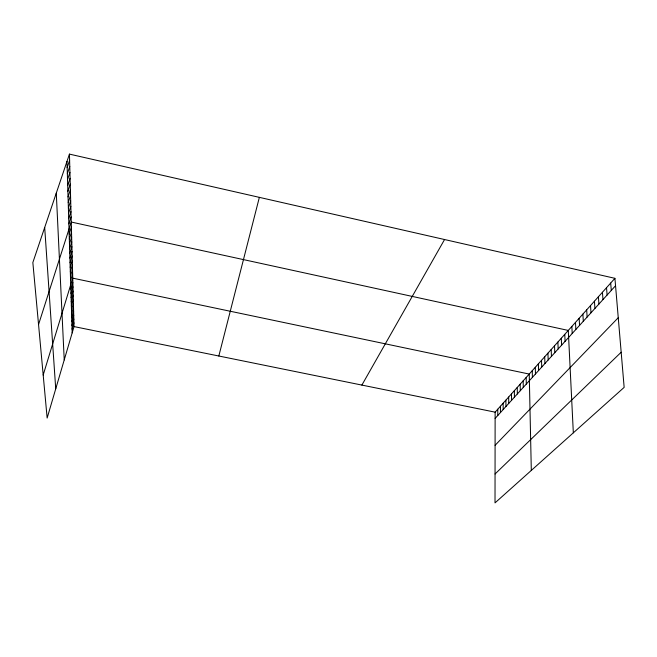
<?xml version="1.0" encoding="UTF-8"?>
<svg xmlns="http://www.w3.org/2000/svg" width="657" height="657" viewBox="0 0 657 657"><rect width="100%" height="100%" fill="white"/><g stroke="black" fill="none" stroke-linecap="round" stroke-linejoin="round"><path stroke-width="0.99" d="M614.919 278.322L495.132 412.161L495.017 502.884L624.15 387.375L614.919 278.322L69.445 154.116L32.85 262.529L47.148 418.049L74.027 326.586L69.445 154.116M218.83 356.012L259.359 197.363M71.95 325.42L73.83 319.072M72.065 329.173L73.929 322.858M71.72 317.75L73.625 311.352M71.835 321.618L73.724 315.237M71.482 309.866L73.412 303.411M71.597 313.841L73.518 307.41M71.235 301.752L73.198 295.231M71.358 305.834L73.305 299.354M70.981 293.392L72.968 286.822M71.104 297.596L73.083 291.059M43.19 375.016L72.738 278.157L529.238 374.063L531.308 470.42M70.849 289.121L72.853 282.518M70.455 276.178L72.508 269.493M70.586 280.506L72.623 273.854M70.324 271.776L72.393 265.067M70.053 262.775L72.155 256.008M70.192 267.309L72.27 260.566M69.913 258.176L72.032 251.376M69.626 248.757L71.777 241.899M69.765 253.503L71.9 246.679M69.478 243.936L71.646 237.054M69.182 234.073L71.383 227.125M69.33 239.041L71.514 232.126M38.549 324.55L71.252 222.05L568.28 330.438L573.331 432.832M68.714 218.666L70.972 211.636M68.87 223.881L71.112 216.884M68.55 213.361L70.833 206.306M68.385 207.973L70.685 200.886M68.221 202.496L70.537 195.384M67.876 191.261L70.242 184.083M68.049 196.928L70.389 189.783M67.704 185.496L70.085 178.293M67.523 179.632L69.929 172.405M67.343 173.67L69.773 166.41M67.162 167.601L69.609 160.316M361.884 385.084L444.551 239.534M495.123 418.427L615.552 285.729M495.091 445.306L618.253 317.717M495.049 474.001L621.177 352.234M74.027 326.586L495.132 412.161M610.69 283.052L611.289 290.419M606.526 287.7L607.101 295.034M602.436 292.283L602.978 299.584M598.404 296.783L598.921 304.051M594.429 301.218L594.93 308.453M44.692 227.437L55.73 388.854M590.52 305.587L590.996 312.789M586.676 309.89L587.128 317.052M582.882 314.12L583.309 321.257M579.154 318.292L579.556 325.387M575.475 322.398L575.861 329.461M571.853 326.447L572.214 333.477M56.28 193.109L64.23 359.921M564.765 334.364L565.094 341.328M561.3 338.232L561.612 345.171M557.883 342.051L558.171 348.949M554.516 345.812L554.787 352.678M551.198 349.516L551.453 356.357M547.93 353.179L548.168 359.979M544.702 356.776L544.924 363.551M66.973 161.433L72.18 332.877M541.524 360.332L541.729 367.074M538.387 363.838L538.576 370.548M535.299 367.296L535.463 373.973M532.244 370.704L532.4 377.356M526.175 377.479L526.306 384.074M523.161 380.855L523.276 387.408M520.188 384.173L520.287 390.701M517.248 387.458L517.338 393.954M514.357 390.693L514.431 397.157M511.499 393.88L511.557 400.318M508.682 397.033L508.732 403.439M505.898 400.138L505.939 406.519M503.155 403.201L503.18 409.549M500.445 406.231L500.462 412.547M497.776 409.212L497.776 415.503"/></g></svg>
